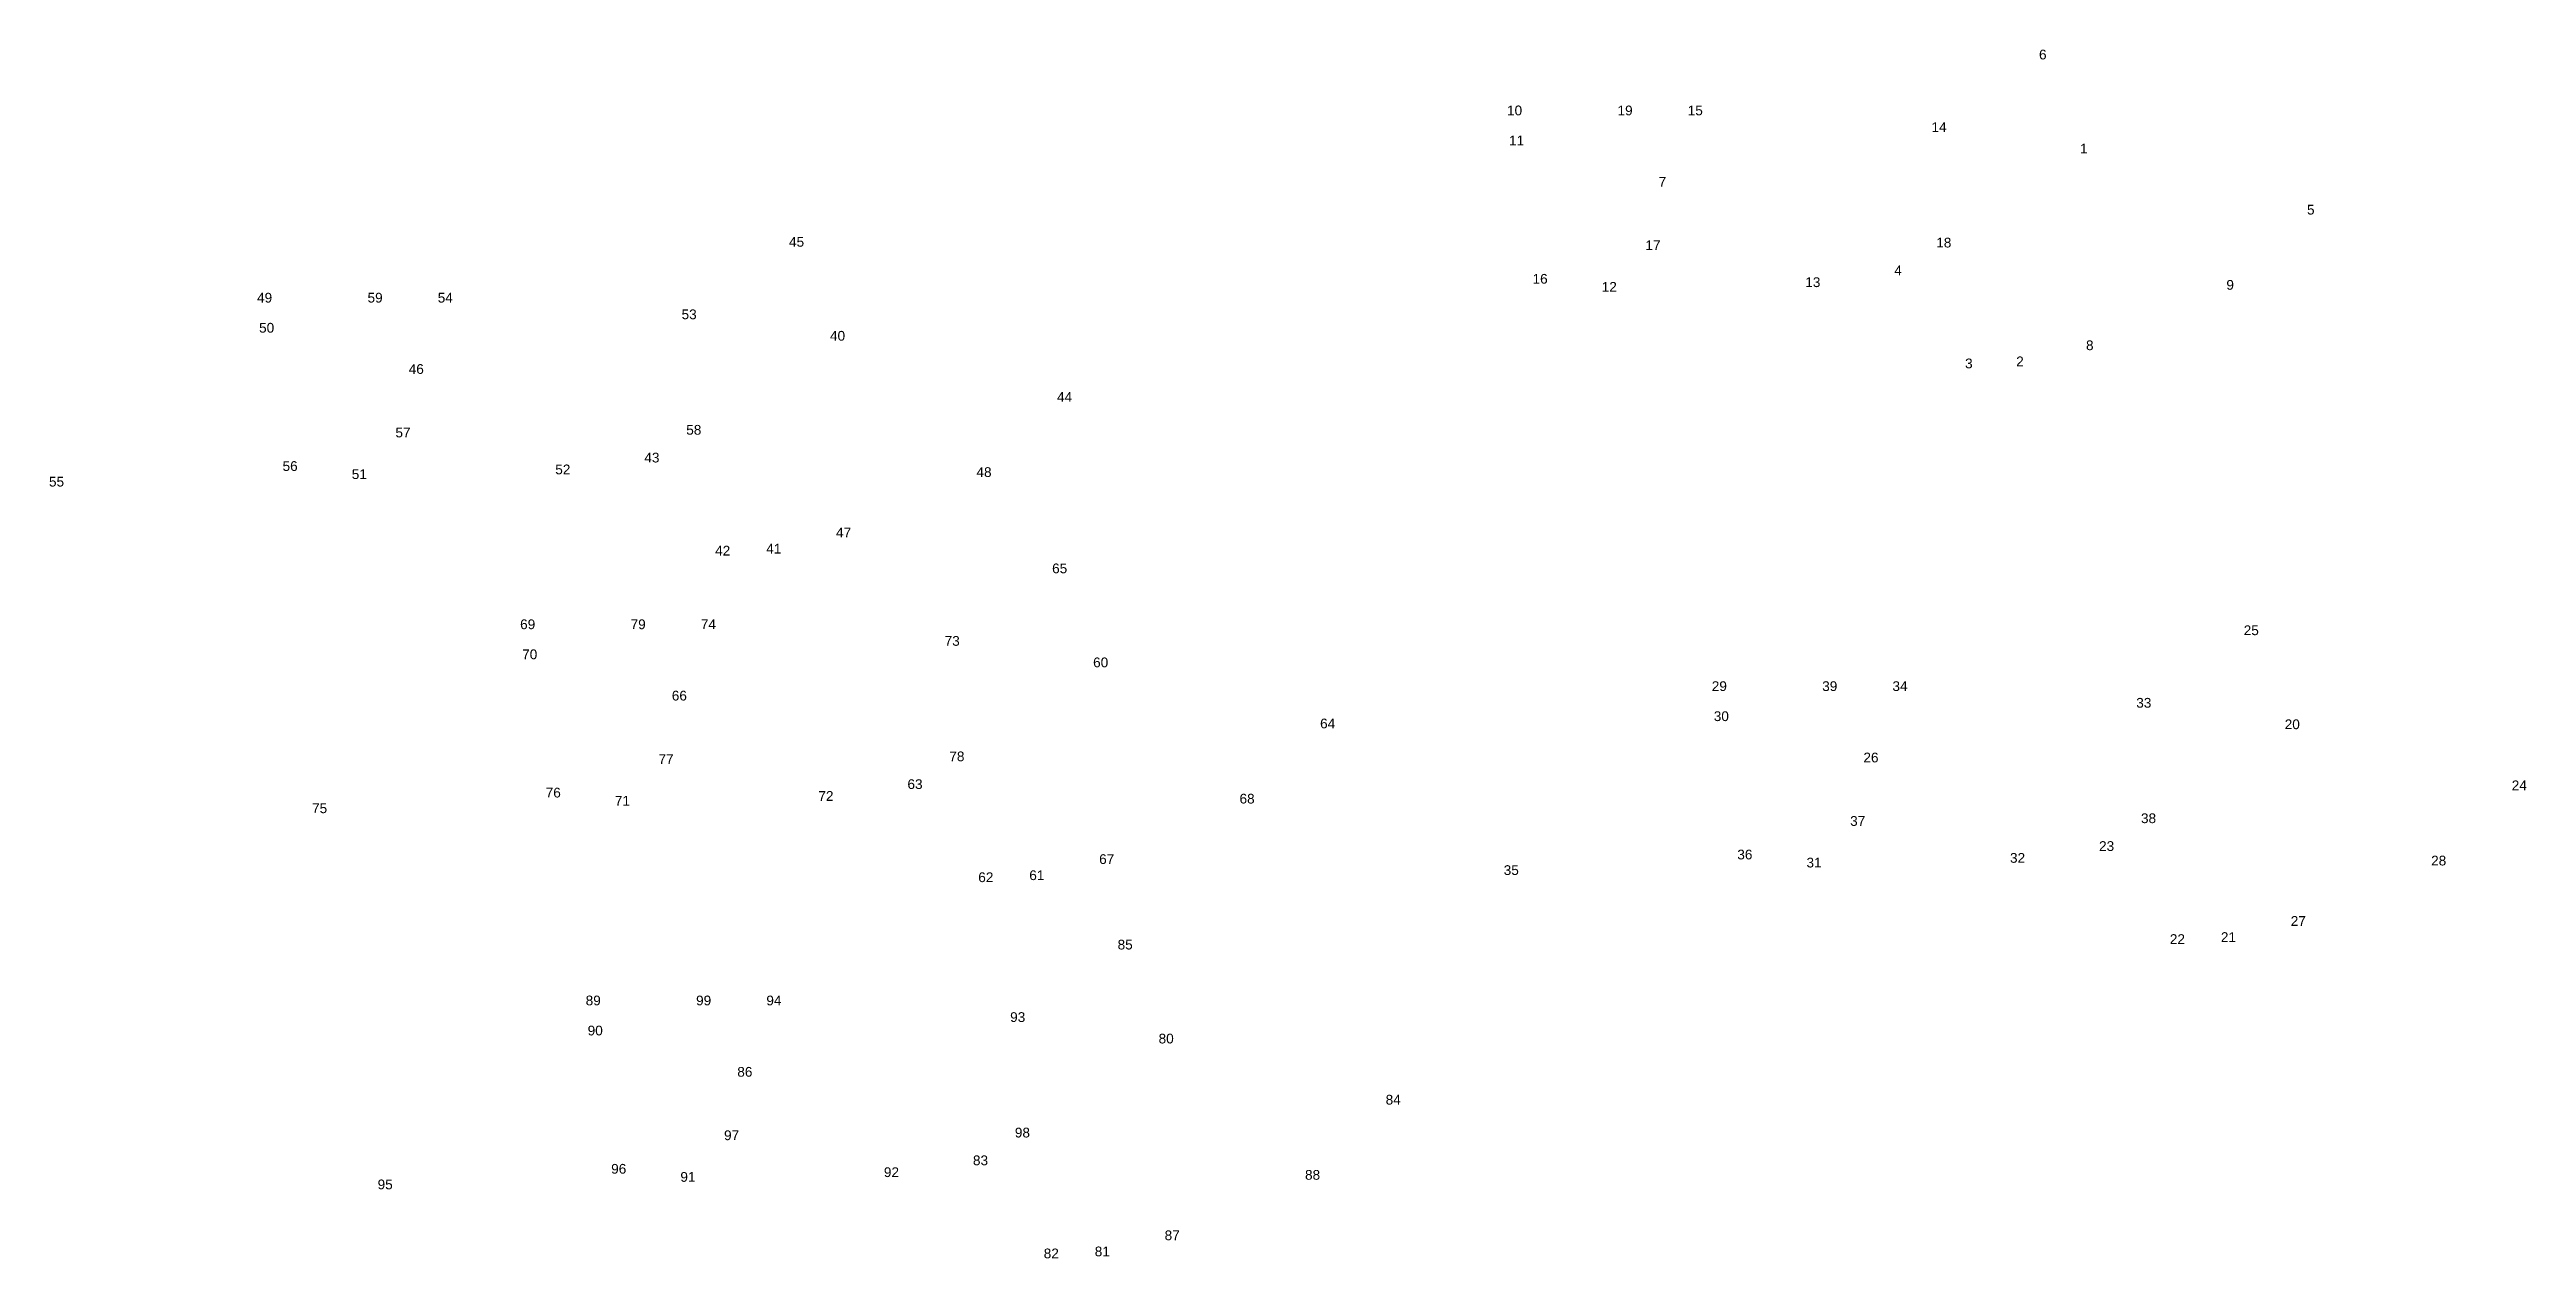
# Model space of a CAD drawing. Header units: inches. Extents: x 3.1 to 54, y 6.4 to 31.2.
import ezdxf

# ---------------------------------------------------------------- set-up
doc = ezdxf.new("R2010")
doc.units = ezdxf.units.IN
doc.header["$MEASUREMENT"] = 0
doc.styles.get("Standard").update_dxf_attribs({"font": 'arial.ttf'})

msp = doc.modelspace()

# ---------------------------------------------------------------- texts
for s, p in [('6', (43.964, 30.974)), ('10', (33.038, 29.827)), ('19', (35.307, 29.827)), ('15', (36.749, 29.827)), ('14', (41.756, 29.485)), ('11', (33.079, 29.21)), ('1', (44.805, 29.044)), ('7', (36.152, 28.362)), ('5', (49.468, 27.79)), ('45', (18.292, 27.129)), ('17', (35.88, 27.059)), ('18', (41.853, 27.114)), ('16', (33.562, 26.37)), ('13', (39.163, 26.301)), ('4', (40.992, 26.544)), ('49', (7.366, 25.983)), ('59', (9.635, 25.983)), ('54', (11.077, 25.983)), ('12', (34.983, 26.205)), ('9', (47.812, 26.246)), ('50', (7.408, 25.365)), ('53', (16.085, 25.641)), ('40', (19.133, 25.2)), ('8', (44.929, 25.006)), ('46', (10.481, 24.518)), ('3', (42.446, 24.633)), ('2', (43.495, 24.675)), ('44', (23.796, 23.945)), ('57', (10.208, 23.215)), ('58', (16.181, 23.27)), ('43', (15.32, 22.7)), ('55', (3.093, 22.206)), ('56', (7.89, 22.526)), ('51', (9.311, 22.36)), ('52', (13.491, 22.457)), ('48', (22.141, 22.402)), ('42', (16.774, 20.789)), ('41', (17.823, 20.83)), ('47', (19.257, 21.161)), ('65', (23.695, 20.425)), ('69', (12.769, 19.278)), ('79', (15.038, 19.278)), ('74', (16.48, 19.278)), ('25', (48.168, 19.155)), ('70', (12.811, 18.661)), ('73', (21.488, 18.937)), ('60', (24.537, 18.496)), ('66', (15.884, 17.813)), ('29', (37.243, 18.008)), ('39', (39.511, 18.008)), ('34', (40.954, 18.008)), ('33', (45.961, 17.666)), ('64', (29.199, 17.241)), ('30', (37.284, 17.391)), ('20', (49.01, 17.225)), ('77', (15.611, 16.511)), ('78', (21.584, 16.566)), ('26', (40.357, 16.543)), ('76', (13.294, 15.822)), ('71', (14.715, 15.656)), ('72', (18.894, 15.753)), ('63', (20.724, 15.996)), ('68', (27.544, 15.698)), ('24', (53.673, 15.971)), ('75', (8.496, 15.501)), ('37', (40.085, 15.24)), ('38', (46.058, 15.296)), ('36', (37.767, 14.551)), ('23', (45.197, 14.725)), ('62', (22.178, 14.085)), ('61', (23.226, 14.126)), ('67', (24.661, 14.457)), ('35', (32.97, 14.231)), ('31', (39.188, 14.386)), ('32', (43.368, 14.482)), ('28', (52.017, 14.427)), ('27', (49.134, 13.187)), ('85', (25.04, 12.702)), ('22', (46.651, 12.815)), ('21', (47.699, 12.856)), ('89', (14.115, 11.555)), ('99', (16.383, 11.555)), ('94', (17.826, 11.555)), ('93', (22.833, 11.214)), ('90', (14.156, 10.938)), ('80', (25.882, 10.773)), ('86', (17.229, 10.09)), ('84', (30.545, 9.518)), ('97', (16.957, 8.788)), ('98', (22.93, 8.843)), ('96', (14.639, 8.099)), ('92', (20.24, 8.03)), ('83', (22.069, 8.273)), ('88', (28.889, 7.975)), ('95', (9.842, 7.779)), ('91', (16.06, 7.933)), ('87', (26.006, 6.734)), ('82', (23.523, 6.362)), ('81', (24.571, 6.403))]:
    msp.add_text(s, height=0.2).set_placement(p)

doc.saveas('drawing.dxf')
